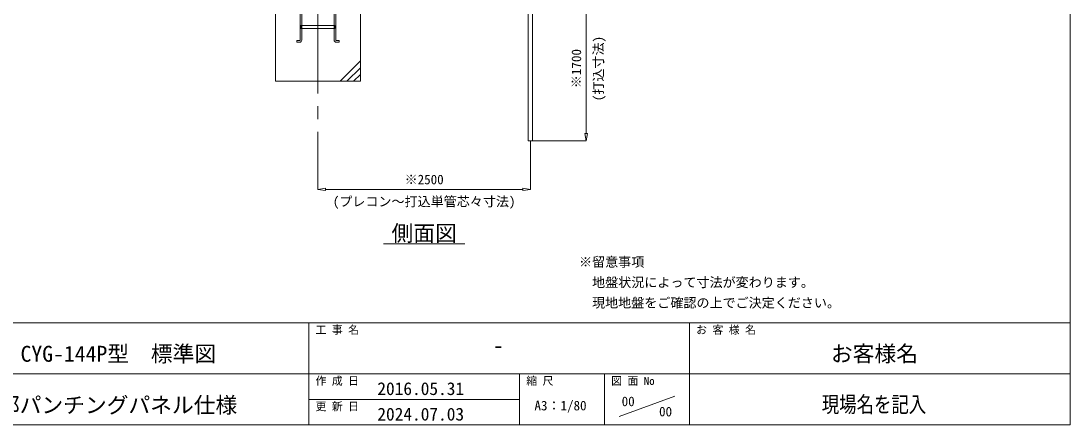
# Model space of a CAD drawing. Units: millimetres, scale not verified. Extents: x -16120 to 16120, y -26100 to 26100.
# Drawn here: x 3733 to 16080, y 3900 to 8650 of the extents above; entities that cross this region are included whole.
import ezdxf
from ezdxf.enums import TextEntityAlignment as Align

# ---------------------------------------------------------------- set-up
doc = ezdxf.new("R2010")
doc.units = ezdxf.units.MM
doc.header["$LTSCALE"] = 150
doc.linetypes.add('CHAIN2', pattern=[12, 9, -1, 1, -1])
doc.linetypes.add('DASHED1', pattern=[1.8, 1.2, -0.6])
for name, color, linetype, lineweight in [('0-9_基礎工事用PCA大', 134, 'Continuous', 18), ('0-A_図面枠', 134, 'Continuous', 18), ('0-B_寸法', 134, 'Continuous', 18), ('1-1_単管', 134, 'Continuous', 18), ('1-6_通芯', 134, 'CHAIN2', 18), ('1-B_文字', 134, 'Continuous', 18)]:
    doc.layers.add(name, color=color, linetype=linetype, lineweight=lineweight)
doc.styles.add('ＭＳ ゴシック', font='')
doc.styles.get('ＭＳ ゴシック').set_extended_font_data('MS Gothic')

msp = doc.modelspace()

# ---------------------------------------------------------------- linework, layer by layer
at = {"layer": '0-9_基礎工事用PCA大'}
for p, q in [((7038.1, 8761), (7038.1, 8599)), ((7419, 8761), (7419, 8599)), ((7038.1, 8561), (7038.1, 8424)), ((7419, 8561), (7419, 8424)), ((7728.6, 8181), (7488.6, 7941)), ((7728.6, 8101), (7568.6, 7941)), ((7728.6, 8021), (7648.6, 7941))]:
    msp.add_line(p, q, dxfattribs=at)
at = {"layer": '0-9_基礎工事用PCA大', "linetype": 'DASHED1'}
for p, q in [((7038.1, 8599), (7038.1, 8561)), ((7419, 8599), (7419, 8561))]:
    msp.add_line(p, q, dxfattribs=at)
at = {"layer": '0-9_基礎工事用PCA大'}
for points in [[(6728.6, 7941), (7728.6, 7941), (7728.6, 8941), (6728.6, 8941)], [(7028.6, 8599), (7428.6, 8599), (7428.6, 8561), (7028.6, 8561)]]:
    msp.add_lwpolyline(points, close=True, dxfattribs=at)
for points in [[(7019, 8424), (7019, 9001), (7038.1, 9001), (7038.1, 8799)], [(7438.1, 8424), (7438.1, 9001), (7419, 9001), (7419, 8799)], [(7015.1, 8401), (6978.1, 8401), (6978.1, 8420.1), (7015, 8420.1)], [(7442, 8401), (7479, 8401), (7479, 8420.1), (7442.1, 8420.1)]]:
    msp.add_lwpolyline(points, dxfattribs=at)
for centre, radius, start, end in [((7015, 8424), 4, 270, 360), ((7015.1, 8424), 23, 270, 360), ((7442, 8424), 23, 180, 270), ((7442.1, 8424), 4, 180, 270)]:
    msp.add_arc(centre, radius, start, end, dxfattribs=at)
at = {"layer": '0-A_図面枠'}
for p, q in [((-16120.3, 5100), (16079.7, 5100)), ((7119.7, 5100), (7119.7, 3900)), ((11599.7, 5100), (11599.7, 3900)), ((2639.7, 4500), (16079.7, 4500)), ((9599.7, 4500), (9599.7, 3900)), ((10599.7, 4500), (10599.7, 3900)), ((9599.7, 4200), (7119.7, 4200)), ((10772.5, 4001), (11427, 4239))]:
    msp.add_line(p, q, dxfattribs=at)
msp.add_lwpolyline([(-16120.3, 26100), (16079.7, 26100), (16079.7, 3900), (-16120.3, 3900)], close=True, dxfattribs=at)
at = {"layer": '0-B_寸法'}
for p, q in [((10385.7, 8853), (10385.7, 7329)), ((10371.1, 7329), (10385.7, 7241)), ((10371.1, 7329), (10400.4, 7329)), ((10385.7, 7241), (10400.4, 7329)), ((9728.5, 7240), (9728.5, 6669.5)), ((9753.9, 7241), (10386.7, 7241)), ((7228.6, 6989.5), (7228.6, 6669.5)), ((7316.6, 6685.1), (7228.6, 6670.5)), ((7228.6, 6670.5), (7316.6, 6655.8)), ((7316.6, 6685.1), (7316.6, 6655.8)), ((9640.6, 6670.5), (7316.6, 6670.5)), ((9640.6, 6685.1), (9728.5, 6670.5)), ((9640.6, 6685.1), (9640.6, 6655.8)), ((9728.5, 6670.5), (9640.6, 6655.8))]:
    msp.add_line(p, q, dxfattribs=at)
at = {"layer": '1-1_単管'}
msp.add_lwpolyline([(9704.2, 9133.2), (9704.2, 7241), (9752.9, 7241), (9752.9, 9073)], dxfattribs=at)
at = {"layer": '1-6_通芯'}
msp.add_line((7228.6, 14546.8), (7228.6, 6670.5), dxfattribs=at)
at = {"layer": '1-B_文字'}
msp.add_line((7998.6, 6030.5), (8958.6, 6030.5), dxfattribs=at)

# ---------------------------------------------------------------- texts
at = {"layer": '0-A_図面枠', "style": 'ＭＳ ゴシック'}
for s, height, p in [('工 事 名', 93.84, (7199.7, 4943.2)), ('お 客 様 名', 93.84, (11679.7, 4943.2)), ('CYG-144P型\u3000標準図', 187.7, (3727.7, 4587)), ('作 成 日\u3000', 93.84, (7199.7, 4343.2)), ('縮 尺', 93.84, (9679.7, 4343.2)), ('図 面 No', 93.84, (10679.7, 4343.2)), ('2016.05.31', 150.1, (7927.3, 4207.4)), ('上部パンチングパネル仕様', 187.7, (3205.9, 3984.2)), ('更 新 日\u3000', 93.84, (7199.7, 4043.2)), ('2024.07.03', 150.1, (7927.3, 3907.4)), ('A3：1/80', 112.6, (9776.4, 4038.2))]:
    msp.add_text(s, height=height, dxfattribs=at).set_placement(p, align=Align.BOTTOM_LEFT)
at = {"layer": '0-A_図面枠', "color": 3, "style": 'ＭＳ ゴシック'}
for s, height, p in [('-', 187.7, (9287, 4685.3)), ('お客様名', 187.7, (13265.9, 4588.2)), ('00', 112.6, (10802.9, 4087.8)), ('00', 112.6, (11242.9, 3967.8))]:
    msp.add_text(s, height=height, dxfattribs=at).set_placement(p, align=Align.BOTTOM_LEFT)
at = {"layer": '0-A_図面枠', "color": 3, "style": 'ＭＳ ゴシック', "width": 0.8}
msp.add_text('現場名を記入', height=187.7, dxfattribs=at).set_placement((13158.4, 3991.6), align=Align.BOTTOM_LEFT)
at = {"layer": '0-B_寸法', "style": 'ＭＳ ゴシック'}
for s, p in [('(打込寸法)', (10618.7, 7707)), ('※1700', (10359.7, 7860.6))]:
    msp.add_text(s, height=112.6, rotation=90, dxfattribs=at).set_placement(p, align=Align.BOTTOM_LEFT)
for s, p in [('※2500', (8248.2, 6696.5)), ('(プレコン～打込単管芯々寸法)', (7403.4, 6437.5))]:
    msp.add_text(s, height=112.6, dxfattribs=at).set_placement(p, align=Align.BOTTOM_LEFT)
at = {"layer": '1-B_文字', "style": 'ＭＳ ゴシック'}
for s, height, p in [('側面図', 187.7, (8094.6, 6004.9)), ('※留意事項', 112.6, (10301.1, 5727.1)), ('\u3000地盤状況によって寸法が変わります。', 112.6, (10301.1, 5487.1)), ('\u3000現地地盤をご確認の上でご決定ください。', 112.6, (10301.1, 5247.1))]:
    msp.add_text(s, height=height, dxfattribs=at).set_placement(p, align=Align.BOTTOM_LEFT)

doc.saveas('drawing.dxf')
